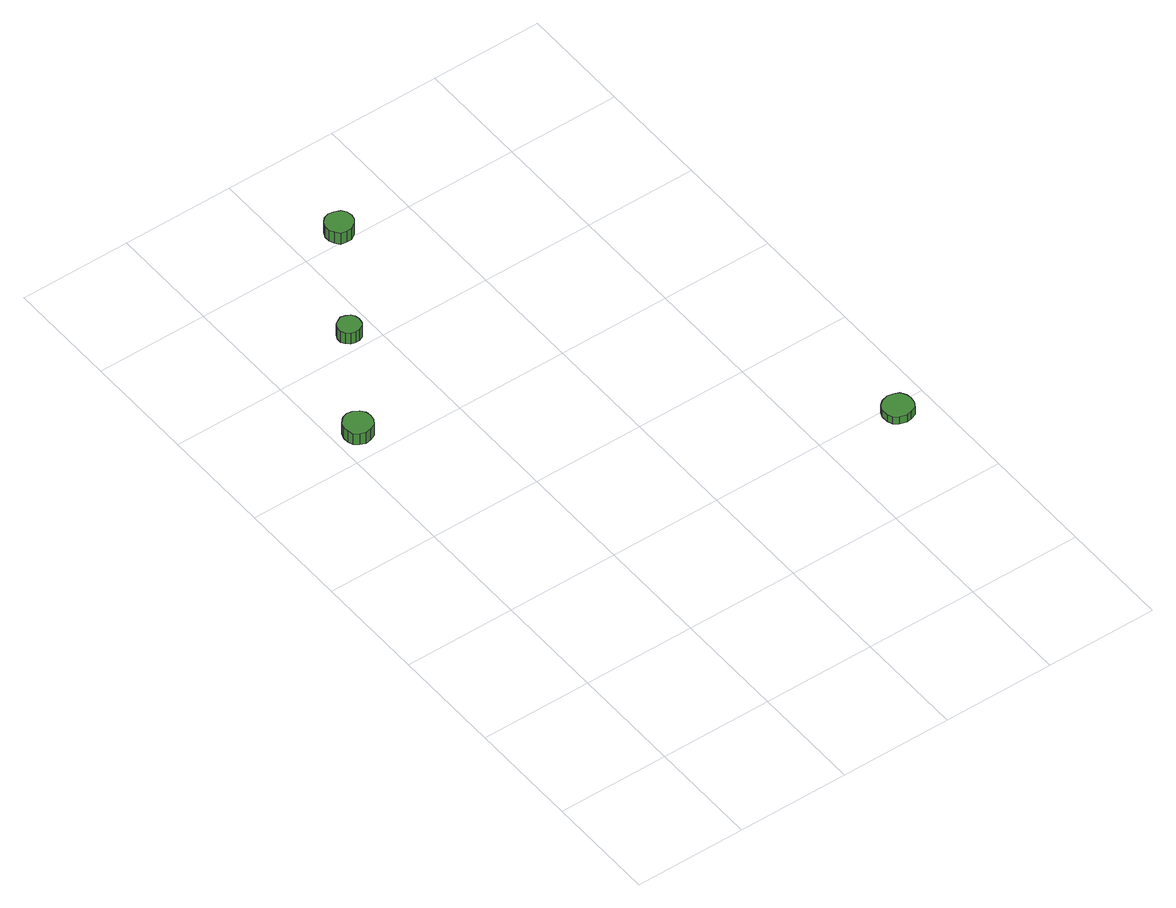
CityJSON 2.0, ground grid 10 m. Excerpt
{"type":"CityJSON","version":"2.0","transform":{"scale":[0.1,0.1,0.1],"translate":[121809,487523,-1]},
"CityObjects":{
"tree1":{"type":"SolitaryVegetationObject","attributes":{"function":"something"},"geometry":[{"type":"MultiSurface","lod":"1","boundaries":[[[0,1,2,3,4,5,6,7,8,9,10,11,12,13,14]],[[15,16,17,18,19,20,21,22,23,24,25,26,27,28,29]],[[0,29,28,1]],[[1,28,27,2]],[[2,27,26,3]],[[3,26,25,4]],[[4,25,24,5]],[[5,24,23,6]],[[6,23,22,7]],[[7,22,21,8]],[[8,21,20,9]],[[9,20,19,10]],[[10,19,18,11]],[[11,18,17,12]],[[12,17,16,13]],[[13,16,15,14]],[[14,15,29,0]]]}]},
"tree2":{"type":"SolitaryVegetationObject","attributes":{"function":"something"},"geometry":[{"type":"MultiSurface","lod":"1","boundaries":[[[30,31,32,33,34,35,36,37,38,39,40,41,42,43,44]],[[45,46,47,48,49,50,51,52,53,54,55,56,57,58,59]],[[30,59,58,31]],[[31,58,57,32]],[[32,57,56,33]],[[33,56,55,34]],[[34,55,54,35]],[[35,54,53,36]],[[36,53,52,37]],[[37,52,51,38]],[[38,51,50,39]],[[39,50,49,40]],[[40,49,48,41]],[[41,48,47,42]],[[42,47,46,43]],[[43,46,45,44]],[[44,45,59,30]]]}]},
"tree3":{"type":"SolitaryVegetationObject","attributes":{"function":"something"}},
"tree4":{"type":"SolitaryVegetationObject","attributes":{"function":"something"},"geometry":[{"type":"MultiSurface","lod":"1","boundaries":[[[60,61,62,63,64,65,66,67,68,69,70,71,72,73,74]],[[75,76,77,78,79,80,81,82,83,84,85,86,87,88,89]],[[60,89,88,61]],[[61,88,87,62]],[[62,87,86,63]],[[63,86,85,64]],[[64,85,84,65]],[[65,84,83,66]],[[66,83,82,67]],[[67,82,81,68]],[[68,81,80,69]],[[69,80,79,70]],[[70,79,78,71]],[[71,78,77,72]],[[72,77,76,73]],[[73,76,75,74]],[[74,75,89,60]]]}]},
"tree5":{"type":"SolitaryVegetationObject","attributes":{"function":"something"},"geometry":[{"type":"MultiSurface","lod":"1","boundaries":[[[90,91,92,93,94,95,96,97,98,99,100,101,102,103,104]],[[105,106,107,108,109,110,111,112,113,114,115,116,117,118,119]],[[90,119,118,91]],[[91,118,117,92]],[[92,117,116,93]],[[93,116,115,94]],[[94,115,114,95]],[[95,114,113,96]],[[96,113,112,97]],[[97,112,111,98]],[[98,111,110,99]],[[99,110,109,100]],[[100,109,108,101]],[[101,108,107,102]],[[102,107,106,103]],[[103,106,105,104]],[[104,105,119,90]]]}]}
},
"vertices":[
[33,426,18],[32,431,18],[29,435,18],[24,438,18],[19,439,18],[14,437,18],[10,433,18],[8,428,18],[8,423,18],[10,418,18],[14,415,18],[19,413,18],[24,414,18],[29,416,18],[32,421,18],[32,421,6],[29,416,6],[24,414,6],[19,413,6],[14,415,6],[10,418,6],[8,423,6],[8,428,6],[10,433,6],[14,437,6],[19,439,6],[24,438,6],[29,435,6],[32,431,6],[33,426,6],
[89,516,18],[88,520,18],[86,523,18],[82,525,18],[78,526,18],[74,524,18],[71,522,18],[69,518,18],[69,513,18],[71,510,18],[74,507,18],[78,506,18],[82,506,18],[86,508,18],[88,511,18],[88,511,6],[86,508,6],[82,506,6],[78,506,6],[74,507,6],[71,510,6],[69,513,6],[69,518,6],[71,522,6],[74,524,6],[78,526,6],[82,525,6],[86,523,6],[88,520,6],[89,516,6],
[152,610,18],[151,615,18],[148,619,18],[143,621,18],[138,622,18],[133,620,18],[130,617,18],[128,612,18],[128,607,18],[130,603,18],[133,599,18],[138,598,18],[143,598,18],[148,601,18],[151,605,18],[151,605,6],[148,601,6],[143,598,6],[138,598,6],[133,599,6],[130,603,6],[128,607,6],[128,612,6],[130,617,6],[133,620,6],[138,622,6],[143,621,6],[148,619,6],[151,615,6],[152,610,6],
[384,192,14],[383,197,14],[380,202,14],[375,204,14],[370,205,14],[364,203,14],[360,200,14],[358,195,14],[358,189,14],[360,184,14],[364,181,14],[370,179,14],[375,180,14],[380,182,14],[383,187,14],[383,187,6],[380,182,6],[375,180,6],[370,179,6],[364,181,6],[360,184,6],[358,189,6],[358,195,6],[360,200,6],[364,203,6],[370,205,6],[375,204,6],[380,202,6],[383,197,6],[384,192,6]
]}
